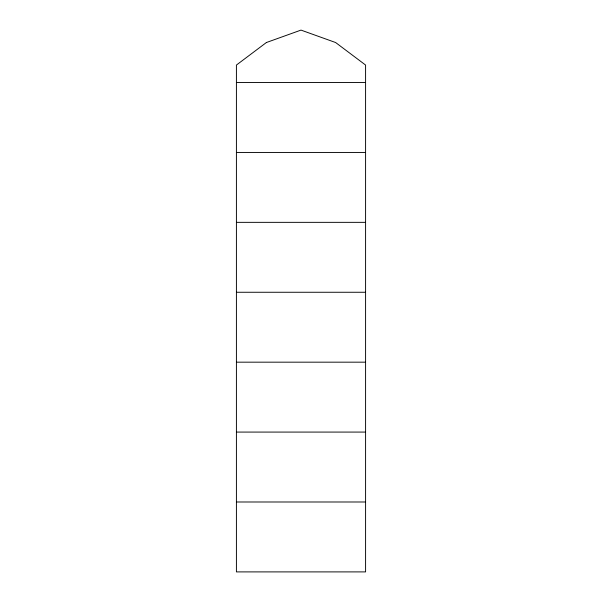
<?xml version="1.0" encoding="UTF-8"?>
<svg xmlns="http://www.w3.org/2000/svg" width="602" height="602" viewBox="0 0 602 602"><rect width="100%" height="100%" fill="white"/><g stroke="black" fill="none" stroke-linecap="round" stroke-linejoin="round"><path stroke-width="0.9" d="M236.413 82.534L365.587 82.534M236.413 152.441L365.587 152.441M236.413 222.349L365.587 222.349M236.413 292.263L365.587 292.263M236.413 362.171L365.587 362.171M236.413 432.078L365.587 432.078M236.413 501.993L365.587 501.993M266.377 42.531L236.413 65.054L236.413 571.9L365.587 571.9L365.587 65.054L335.623 42.531L301 30.1L266.377 42.531"/></g></svg>
